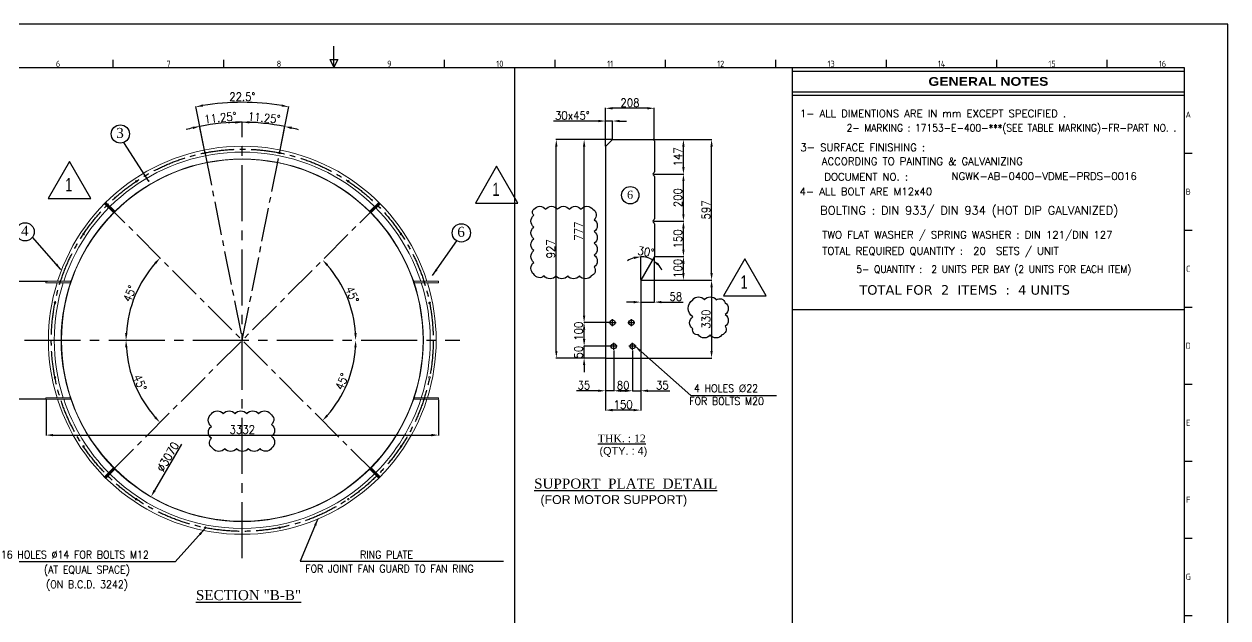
# Model space of a CAD drawing. Header units: millimetres. Extents: x 517777 to 536338, y -327622 to -292910.
# Drawn here: x 524682 to 534901, y -321682 to -316646 of the extents above; entities that cross this region are included whole.
import ezdxf
from ezdxf.enums import TextEntityAlignment as Align

# ---------------------------------------------------------------- set-up
doc = ezdxf.new("R2010")
doc.units = ezdxf.units.MM
doc.linetypes.add('CENTER2', pattern=[28.575, 19.05, -3.175, 3.175, -3.175])
for name, color, linetype in [('3', 3, 'Continuous'), ('CADRE', 5, 'Continuous'), ('CLOWD', 3, 'Continuous'), ('line', 7, 'Continuous'), ('TITLE', 4, 'Continuous')]:
    doc.layers.add(name, color=color, linetype=linetype)
doc.styles.add('ARIAL', font='arial.ttf')
doc.styles.add('ARIAL BLACK', font='')
doc.styles.add('ARIAL_NARROW', font='ARIALN.TTF')
doc.styles.add('ISO Proportional', font='isocp.shx')
doc.styles.add('ROMANS', font='ROMANS.shx', dxfattribs={"width": 0.9})
doc.styles.add('STYLE1', font='times.ttf')
doc.styles.add('style3', font='verdana.ttf', dxfattribs={"height": 7})
doc.styles.add('style7', font='times.ttf', dxfattribs={"height": 24})
doc.styles.get('ARIAL BLACK').set_extended_font_data('Arial Black')
doc.dimstyles.new('4', dxfattribs={"dimtxt": 70, "dimasz": 60, "dimexe": 3, "dimexo": 5, "dimgap": 12, "dimtad": 1, "dimdec": 0, "dimdsep": 46, "dimtxsty": 'ROMANS', "dimcen": 2.5, "dimclrd": 6, "dimclre": 6, "dimclrt": 2, "dimadec": 0, "dimazin": 0, "dimtfac": 1, "dimtdec": 0, "dimtmove": 0, "dimatfit": 3, "dimfxl": 1, "dimarcsym": 0})

# ---------------------------------------------------------------- blocks, each defined once
blk = doc.blocks.new('*D61')
at = {"color": 6, "lineweight": -2, "transparency": 16777216}
blk.add_arc((526534, -319328), 963, 3.5687, 41.4313, dxfattribs=at)
at = {"color": 6, "transparency": 16777216}
for points in [[(527249, -318697), (527263, -318683), (527215, -318646)], [(527505, -319267), (527485, -319268), (527497, -319328)]]:
    blk.add_solid(points, dxfattribs=at)
at = {"layer": 'Defpoints', "color": 0, "transparency": 16777216}
for p in [(527658, -318203), (527464, -319078), (524685, -319328), (528382, -319328), (525410, -320452)]:
    blk.add_point(p, dxfattribs=at)
at = {"color": 2, "lineweight": 0, "transparency": 16777216, "insert": (527467, -318941), "char_height": 70, "attachment_point": 5, "rotation": 292.5, "style": 'ROMANS'}
blk.add_mtext('45°', dxfattribs=at)
blk = doc.blocks.new('*D62')
at = {"color": 6, "lineweight": -2, "transparency": 16777216}
blk.add_arc((526534, -319328), 986, 138.4856, 176.5144, dxfattribs=at)
at = {"color": 6, "transparency": 16777216}
for points in [[(525788, -318667), (525802, -318681), (525836, -318630)], [(525559, -319268), (525539, -319267), (525547, -319328)]]:
    blk.add_solid(points, dxfattribs=at)
at = {"layer": 'Defpoints', "color": 0, "transparency": 16777216}
for p in [(525410, -318203), (525680, -318834), (524685, -319328), (528382, -319328), (527658, -320452)]:
    blk.add_point(p, dxfattribs=at)
at = {"color": 2, "lineweight": 0, "transparency": 16777216, "insert": (525579, -318932), "char_height": 70, "attachment_point": 5, "rotation": 67.5, "style": 'ROMANS'}
blk.add_mtext('45°', dxfattribs=at)
blk = doc.blocks.new('*D64')
at = {"color": 6, "lineweight": -2, "transparency": 16777216}
blk.add_arc((526534, -319328), 963, 318.5687, 356.4313, dxfattribs=at)
at = {"color": 6, "transparency": 16777216}
for points in [[(527485, -319387), (527505, -319388), (527497, -319328)], [(527263, -319972), (527249, -319958), (527215, -320009)]]:
    blk.add_solid(points, dxfattribs=at)
at = {"layer": 'Defpoints', "color": 0, "transparency": 16777216}
for p in [(525410, -318203), (524685, -319328), (528382, -319328), (527368, -319809), (527658, -320452)]:
    blk.add_point(p, dxfattribs=at)
at = {"color": 2, "lineweight": 0, "transparency": 16777216, "insert": (527381, -319678), "char_height": 70, "attachment_point": 5, "rotation": 67.5, "style": 'ROMANS'}
blk.add_mtext('45°', dxfattribs=at)
blk = doc.blocks.new('*D65')
at = {"color": 6, "lineweight": -2, "transparency": 16777216}
blk.add_arc((526534, -319328), 986, 183.4856, 221.5144, dxfattribs=at)
at = {"color": 6, "transparency": 16777216}
for points in [[(525539, -319388), (525559, -319387), (525547, -319328)], [(525802, -319975), (525788, -319988), (525836, -320025)]]:
    blk.add_solid(points, dxfattribs=at)
at = {"layer": 'Defpoints', "color": 0, "transparency": 16777216}
for p in [(527658, -318203), (524685, -319328), (528382, -319328), (525581, -319583), (525410, -320452)]:
    blk.add_point(p, dxfattribs=at)
at = {"color": 2, "lineweight": 0, "transparency": 16777216, "insert": (525666, -319687), "char_height": 70, "attachment_point": 5, "rotation": 292.5, "style": 'ROMANS'}
blk.add_mtext('45°', dxfattribs=at)
blk = doc.blocks.new('*D68')
at = {"color": 6, "lineweight": -2, "transparency": 16777216}
for p, q in [((526216, -317728), (526172, -317510)), ((526534, -317474), (526534, -317475))]:
    blk.add_line(p, q, dxfattribs=at)
for start, end in [(103.1086, 104.9672), (90, 101.25), (86.2828, 88.1414)]:
    blk.add_arc((526534, -319328), 1850, start, end, dxfattribs=at)
at = {"color": 6, "transparency": 16777216}
for points in [[(526112, -317516), (526116, -317536), (526173, -317513)], [(526594, -317489), (526594, -317469), (526534, -317478)]]:
    blk.add_solid(points, dxfattribs=at)
at = {"layer": 'Defpoints', "color": 0, "transparency": 16777216}
for p in [(526413, -317482), (526534, -317479), (526217, -317733), (526534, -319328), (526534, -321176)]:
    blk.add_point(p, dxfattribs=at)
at = {"color": 2, "lineweight": 0, "transparency": 16777216, "insert": (526348, -317440), "char_height": 70, "attachment_point": 5, "rotation": 5.625, "style": 'ROMANS'}
blk.add_mtext('11.25°', dxfattribs=at)
blk = doc.blocks.new('*D69')
at = {"color": 6, "lineweight": -2, "transparency": 16777216}
for p, q in [((526534, -317474), (526534, -317476)), ((526852, -317728), (526895, -317512))]:
    blk.add_line(p, q, dxfattribs=at)
for start, end in [(91.8597, 93.7193), (78.75, 90), (75.0307, 76.8903)]:
    blk.add_arc((526534, -319328), 1849, start, end, dxfattribs=at)
at = {"color": 6, "transparency": 16777216}
for points in [[(526474, -317470), (526474, -317490), (526534, -317479)], [(526951, -317537), (526955, -317517), (526894, -317514)]]:
    blk.add_solid(points, dxfattribs=at)
at = {"layer": 'Defpoints', "color": 0, "transparency": 16777216}
for p in [(526534, -317479), (526775, -317495), (526851, -317733), (526534, -319328), (526534, -321176)]:
    blk.add_point(p, dxfattribs=at)
at = {"color": 2, "lineweight": 0, "transparency": 16777216, "insert": (526720, -317441), "char_height": 70, "attachment_point": 5, "rotation": 354.375, "style": 'ROMANS'}
blk.add_mtext('11.25°', dxfattribs=at)
blk = doc.blocks.new('*D70')
at = {"color": 6, "lineweight": -2, "transparency": 16777216}
for p, q in [((526216, -317728), (526139, -317345)), ((526852, -317728), (526928, -317345))]:
    blk.add_line(p, q, dxfattribs=at)
blk.add_arc((526534, -319328), 2019, 80.4531, 99.5469, dxfattribs=at)
at = {"color": 6, "transparency": 16777216}
for points in [[(526201, -317347), (526197, -317327), (526140, -317348)], [(526870, -317327), (526867, -317347), (526928, -317348)]]:
    blk.add_solid(points, dxfattribs=at)
at = {"layer": 'Defpoints', "color": 0, "transparency": 16777216}
for p in [(526666, -317313), (526217, -317733), (526851, -317733), (526534, -319328), (526534, -319328)]:
    blk.add_point(p, dxfattribs=at)
at = {"color": 2, "lineweight": 0, "transparency": 16777216, "insert": (526534, -317262), "char_height": 70, "attachment_point": 5, "style": 'ROMANS'}
blk.add_mtext('22.5°', dxfattribs=at)
blk = doc.blocks.new('*D71')
at = {"color": 6, "lineweight": -2, "transparency": 16777216}
for p, q in [((529687, -319413), (529687, -319759)), ((529847, -319413), (529847, -319759)), ((529787, -319756), (529747, -319756))]:
    blk.add_line(p, q, dxfattribs=at)
at = {"color": 6, "transparency": 16777216}
for points in [[(529747, -319746), (529747, -319766), (529687, -319756)], [(529787, -319746), (529787, -319766), (529847, -319756)]]:
    blk.add_solid(points, dxfattribs=at)
at = {"layer": 'Defpoints', "color": 0, "transparency": 16777216}
for p in [(529687, -319408), (529847, -319408), (529687, -319756)]:
    blk.add_point(p, dxfattribs=at)
at = {"color": 2, "lineweight": 0, "transparency": 16777216, "insert": (529767, -319709), "char_height": 70, "attachment_point": 5, "style": 'ROMANS'}
blk.add_mtext('80', dxfattribs=at)
blk = doc.blocks.new('*D72')
at = {"color": 6, "lineweight": -2, "transparency": 16777216}
for p, q in [((529687, -319413), (529687, -319759)), ((529617, -319483), (529617, -319759)), ((529557, -319756), (529371, -319756)), ((529687, -319756), (529617, -319756)), ((529747, -319756), (529807, -319756))]:
    blk.add_line(p, q, dxfattribs=at)
at = {"color": 6, "transparency": 16777216}
for points in [[(529557, -319746), (529557, -319766), (529617, -319756)], [(529747, -319746), (529747, -319766), (529687, -319756)]]:
    blk.add_solid(points, dxfattribs=at)
at = {"layer": 'Defpoints', "color": 0, "transparency": 16777216}
for p in [(529687, -319408), (529617, -319478), (529617, -319756)]:
    blk.add_point(p, dxfattribs=at)
at = {"color": 2, "lineweight": 0, "transparency": 16777216, "insert": (529434, -319709), "char_height": 70, "attachment_point": 5, "style": 'ROMANS'}
blk.add_mtext('35', dxfattribs=at)
blk = doc.blocks.new('*D73')
at = {"color": 6, "lineweight": -2, "transparency": 16777216}
for p, q in [((529847, -319535), (529847, -319759)), ((529917, -319483), (529917, -319759)), ((529787, -319756), (529727, -319756)), ((529847, -319756), (529917, -319756)), ((529977, -319756), (530163, -319756))]:
    blk.add_line(p, q, dxfattribs=at)
at = {"color": 6, "transparency": 16777216}
for points in [[(529787, -319746), (529787, -319766), (529847, -319756)], [(529977, -319746), (529977, -319766), (529917, -319756)]]:
    blk.add_solid(points, dxfattribs=at)
at = {"layer": 'Defpoints', "color": 0, "transparency": 16777216}
for p in [(529847, -319530), (529917, -319478), (529917, -319756)]:
    blk.add_point(p, dxfattribs=at)
at = {"color": 2, "lineweight": 0, "transparency": 16777216, "insert": (530100, -319709), "char_height": 70, "attachment_point": 5, "style": 'ROMANS'}
blk.add_mtext('35', dxfattribs=at)
blk = doc.blocks.new('*D74')
at = {"color": 6, "lineweight": -2, "transparency": 16777216}
for p, q in [((529436, -319318), (529436, -319258)), ((529668, -319378), (529433, -319378)), ((529436, -319478), (529436, -319378)), ((529618, -319478), (529433, -319478)), ((529436, -319538), (529436, -319598))]:
    blk.add_line(p, q, dxfattribs=at)
at = {"color": 6, "transparency": 16777216}
for points in [[(529426, -319318), (529446, -319318), (529436, -319378)], [(529426, -319538), (529446, -319538), (529436, -319478)]]:
    blk.add_solid(points, dxfattribs=at)
at = {"layer": 'Defpoints', "color": 0, "transparency": 16777216}
for p in [(529436, -319378), (529673, -319378), (529623, -319478)]:
    blk.add_point(p, dxfattribs=at)
at = {"color": 2, "lineweight": 0, "transparency": 16777216, "insert": (529389, -319428), "char_height": 70, "attachment_point": 5, "rotation": 90, "style": 'ROMANS'}
blk.add_mtext('50', dxfattribs=at)
blk = doc.blocks.new('*D75')
at = {"color": 6, "lineweight": -2, "transparency": 16777216}
for p, q in [((529658, -319178), (529433, -319178)), ((529436, -319318), (529436, -319238)), ((529469, -319378), (529433, -319378))]:
    blk.add_line(p, q, dxfattribs=at)
at = {"color": 6, "transparency": 16777216}
for points in [[(529426, -319238), (529446, -319238), (529436, -319178)], [(529426, -319318), (529446, -319318), (529436, -319378)]]:
    blk.add_solid(points, dxfattribs=at)
at = {"layer": 'Defpoints', "color": 0, "transparency": 16777216}
for p in [(529436, -319178), (529663, -319178), (529474, -319378)]:
    blk.add_point(p, dxfattribs=at)
at = {"color": 2, "lineweight": 0, "transparency": 16777216, "insert": (529389, -319251), "char_height": 70, "attachment_point": 5, "rotation": 90, "style": 'ROMANS'}
blk.add_mtext('100', dxfattribs=at)
blk = doc.blocks.new('*D76')
at = {"color": 6, "lineweight": -2, "transparency": 16777216}
for p, q in [((529678, -317625), (529433, -317625)), ((529436, -319118), (529436, -317685)), ((529437, -319178), (529433, -319178))]:
    blk.add_line(p, q, dxfattribs=at)
at = {"color": 6, "transparency": 16777216}
for points in [[(529426, -317685), (529446, -317685), (529436, -317625)], [(529426, -319118), (529446, -319118), (529436, -319178)]]:
    blk.add_solid(points, dxfattribs=at)
at = {"layer": 'Defpoints', "color": 0, "transparency": 16777216}
for p in [(529436, -317625), (529683, -317625), (529442, -319178)]:
    blk.add_point(p, dxfattribs=at)
at = {"color": 2, "lineweight": 0, "transparency": 16777216, "insert": (529389, -318402), "char_height": 70, "attachment_point": 5, "rotation": 90, "style": 'ROMANS'}
blk.add_mtext('777', dxfattribs=at)
blk = doc.blocks.new('*D77')
at = {"color": 6, "lineweight": -2, "transparency": 16777216}
for p, q in [((529557, -317468), (529176, -317468)), ((529617, -317680), (529617, -317465)), ((529677, -317468), (529617, -317468)), ((529677, -317620), (529677, -317465)), ((529737, -317468), (529797, -317468))]:
    blk.add_line(p, q, dxfattribs=at)
at = {"color": 6, "transparency": 16777216}
for points in [[(529557, -317458), (529557, -317478), (529617, -317468)], [(529737, -317458), (529737, -317478), (529677, -317468)]]:
    blk.add_solid(points, dxfattribs=at)
at = {"layer": 'Defpoints', "color": 0, "transparency": 16777216}
for p in [(529677, -317468), (529677, -317625), (529617, -317685)]:
    blk.add_point(p, dxfattribs=at)
at = {"color": 2, "lineweight": 0, "transparency": 16777216, "insert": (529336, -317421), "char_height": 70, "attachment_point": 5, "style": 'ROMANS'}
blk.add_mtext('30x45°', dxfattribs=at)
blk = doc.blocks.new('*D78')
at = {"color": 6, "lineweight": -2, "transparency": 16777216}
for p, q in [((529617, -317680), (529617, -317357)), ((529972, -317360), (529677, -317360)), ((530032, -317632), (530032, -317357))]:
    blk.add_line(p, q, dxfattribs=at)
at = {"color": 6, "transparency": 16777216}
for points in [[(529677, -317350), (529677, -317370), (529617, -317360)], [(529972, -317350), (529972, -317370), (530032, -317360)]]:
    blk.add_solid(points, dxfattribs=at)
at = {"layer": 'Defpoints', "color": 0, "transparency": 16777216}
for p in [(529617, -317360), (529617, -317685), (530032, -317637)]:
    blk.add_point(p, dxfattribs=at)
at = {"color": 2, "lineweight": 0, "transparency": 16777216, "insert": (529825, -317313), "char_height": 70, "attachment_point": 5, "style": 'ROMANS'}
blk.add_mtext('208', dxfattribs=at)
blk = doc.blocks.new('*D79')
at = {"color": 6, "lineweight": -2, "transparency": 16777216}
for p, q in [((529517, -317625), (529197, -317625)), ((529200, -319418), (529200, -317685)), ((529517, -319478), (529197, -319478))]:
    blk.add_line(p, q, dxfattribs=at)
at = {"color": 6, "transparency": 16777216}
for points in [[(529190, -317685), (529210, -317685), (529200, -317625)], [(529190, -319418), (529210, -319418), (529200, -319478)]]:
    blk.add_solid(points, dxfattribs=at)
at = {"layer": 'Defpoints', "color": 0, "transparency": 16777216}
for p in [(529200, -317625), (529522, -317625), (529522, -319478)]:
    blk.add_point(p, dxfattribs=at)
at = {"color": 2, "lineweight": 0, "transparency": 16777216, "insert": (529153, -318552), "char_height": 70, "attachment_point": 5, "rotation": 90, "style": 'ROMANS'}
blk.add_mtext('927', dxfattribs=at)
blk = doc.blocks.new('*D101')
at = {"color": 6, "lineweight": -2, "transparency": 16777216}
blk.add_line((529917, -318813), (529917, -318617), dxfattribs=at)
for start, end in [(107.375, 124.75), (60, 90), (25.25, 42.625)]:
    blk.add_arc((529917, -318818), 199, start, end, dxfattribs=at)
at = {"color": 6, "transparency": 16777216}
for points in [[(529856, -318619), (529859, -318639), (529917, -318620)], [(530057, -318692), (530069, -318676), (530016, -318646)]]:
    blk.add_solid(points, dxfattribs=at)
at = {"layer": 'Defpoints', "color": 0, "transparency": 16777216}
for p in [(529985, -318632), (530032, -318618), (529917, -318818), (529917, -318818), (529917, -319478)]:
    blk.add_point(p, dxfattribs=at)
at = {"color": 2, "lineweight": 0, "transparency": 16777216, "insert": (529960, -318577), "char_height": 70, "attachment_point": 5, "rotation": 350, "style": 'ROMANS'}
blk.add_mtext('30°', dxfattribs=at)
blk = doc.blocks.new('*D102')
at = {"color": 6, "lineweight": -2, "transparency": 16777216}
for p, q in [((529922, -318818), (530521, -318818)), ((530518, -318878), (530518, -319418)), ((529922, -319478), (530521, -319478))]:
    blk.add_line(p, q, dxfattribs=at)
at = {"color": 6, "transparency": 16777216}
for points in [[(530508, -318878), (530528, -318878), (530518, -318818)], [(530508, -319418), (530528, -319418), (530518, -319478)]]:
    blk.add_solid(points, dxfattribs=at)
at = {"layer": 'Defpoints', "color": 0, "transparency": 16777216}
for p in [(529917, -318818), (529917, -319478), (530518, -319478)]:
    blk.add_point(p, dxfattribs=at)
at = {"color": 2, "lineweight": 0, "transparency": 16777216, "insert": (530471, -319148), "char_height": 70, "attachment_point": 5, "rotation": 90, "style": 'ROMANS'}
blk.add_mtext('330', dxfattribs=at)
blk = doc.blocks.new('*D80')
at = {"color": 6, "lineweight": -2, "transparency": 16777216}
for p, q in [((530037, -318618), (530282, -318618)), ((530279, -318758), (530279, -318678)), ((530033, -318818), (530282, -318818))]:
    blk.add_line(p, q, dxfattribs=at)
at = {"color": 6, "transparency": 16777216}
for points in [[(530269, -318678), (530289, -318678), (530279, -318618)], [(530269, -318758), (530289, -318758), (530279, -318818)]]:
    blk.add_solid(points, dxfattribs=at)
at = {"layer": 'Defpoints', "color": 0, "transparency": 16777216}
for p in [(530032, -318618), (530279, -318618), (530028, -318818)]:
    blk.add_point(p, dxfattribs=at)
at = {"color": 2, "lineweight": 0, "transparency": 16777216, "insert": (530232, -318718), "char_height": 70, "attachment_point": 5, "rotation": 90, "style": 'ROMANS'}
blk.add_mtext('100', dxfattribs=at)
blk = doc.blocks.new('*D81')
at = {"color": 6, "lineweight": -2, "transparency": 16777216}
for p, q in [((529971, -317625), (530521, -317625)), ((530518, -318758), (530518, -317685)), ((530038, -318818), (530521, -318818))]:
    blk.add_line(p, q, dxfattribs=at)
at = {"color": 6, "transparency": 16777216}
for points in [[(530508, -317685), (530528, -317685), (530518, -317625)], [(530508, -318758), (530528, -318758), (530518, -318818)]]:
    blk.add_solid(points, dxfattribs=at)
at = {"layer": 'Defpoints', "color": 0, "transparency": 16777216}
for p in [(529966, -317625, 0), (530518, -317625), (530033, -318818, 0)]:
    blk.add_point(p, dxfattribs=at)
at = {"color": 2, "lineweight": 0, "transparency": 16777216, "insert": (530471, -318222), "char_height": 70, "attachment_point": 5, "rotation": 90, "style": 'ROMANS'}
blk.add_mtext('597', dxfattribs=at)
blk = doc.blocks.new('*D82')
at = {"color": 6, "lineweight": -2, "transparency": 16777216}
for p, q in [((529617, -319543), (529617, -319923)), ((529917, -319543), (529917, -319923)), ((529857, -319920), (529677, -319920))]:
    blk.add_line(p, q, dxfattribs=at)
at = {"color": 6, "transparency": 16777216}
for points in [[(529677, -319910), (529677, -319930), (529617, -319920)], [(529857, -319910), (529857, -319930), (529917, -319920)]]:
    blk.add_solid(points, dxfattribs=at)
at = {"layer": 'Defpoints', "color": 0, "transparency": 16777216}
for p in [(529617, -319538), (529917, -319538), (529617, -319920)]:
    blk.add_point(p, dxfattribs=at)
at = {"color": 2, "lineweight": 0, "transparency": 16777216, "insert": (529767, -319873), "char_height": 70, "attachment_point": 5, "style": 'ROMANS'}
blk.add_mtext('150', dxfattribs=at)
blk = doc.blocks.new('*D90')
at = {"color": 6, "lineweight": -2, "transparency": 16777216}
for p, q in [((530025, -318318), (530282, -318318)), ((530279, -318558), (530279, -318378)), ((530204, -318618), (530282, -318618))]:
    blk.add_line(p, q, dxfattribs=at)
at = {"color": 6, "transparency": 16777216}
for points in [[(530269, -318378), (530289, -318378), (530279, -318318)], [(530269, -318558), (530289, -318558), (530279, -318618)]]:
    blk.add_solid(points, dxfattribs=at)
at = {"layer": 'Defpoints', "color": 0, "transparency": 16777216}
for p in [(530020, -318318), (530279, -318318), (530199, -318618)]:
    blk.add_point(p, dxfattribs=at)
at = {"color": 2, "lineweight": 0, "transparency": 16777216, "insert": (530232, -318468), "char_height": 70, "attachment_point": 5, "rotation": 90, "style": 'ROMANS'}
blk.add_mtext('150', dxfattribs=at)
blk = doc.blocks.new('*D91')
at = {"color": 6, "lineweight": -2, "transparency": 16777216}
for p, q in [((530025, -317918), (530282, -317918)), ((530279, -318258), (530279, -317978)), ((530025, -318318), (530282, -318318))]:
    blk.add_line(p, q, dxfattribs=at)
at = {"color": 6, "transparency": 16777216}
for points in [[(530269, -317978), (530289, -317978), (530279, -317918)], [(530269, -318258), (530289, -318258), (530279, -318318)]]:
    blk.add_solid(points, dxfattribs=at)
at = {"layer": 'Defpoints', "color": 0, "transparency": 16777216}
for p in [(530020, -317918), (530279, -317918), (530020, -318318)]:
    blk.add_point(p, dxfattribs=at)
at = {"color": 2, "lineweight": 0, "transparency": 16777216, "insert": (530232, -318118), "char_height": 70, "attachment_point": 5, "rotation": 90, "style": 'ROMANS'}
blk.add_mtext('200', dxfattribs=at)
blk = doc.blocks.new('*D92')
at = {"color": 6, "lineweight": -2, "transparency": 16777216}
for p, q in [((530182, -317625), (530282, -317625)), ((530279, -317858), (530279, -317685)), ((530025, -317918), (530282, -317918))]:
    blk.add_line(p, q, dxfattribs=at)
at = {"color": 6, "transparency": 16777216}
for points in [[(530269, -317685), (530289, -317685), (530279, -317625)], [(530269, -317858), (530289, -317858), (530279, -317918)]]:
    blk.add_solid(points, dxfattribs=at)
at = {"layer": 'Defpoints', "color": 0, "transparency": 16777216}
for p in [(530177, -317625, 0), (530279, -317625), (530020, -317918)]:
    blk.add_point(p, dxfattribs=at)
at = {"color": 2, "lineweight": 0, "transparency": 16777216, "insert": (530232, -317772), "char_height": 70, "attachment_point": 5, "rotation": 90, "style": 'ROMANS'}
blk.add_mtext('147', dxfattribs=at)
blk = doc.blocks.new('*D93')
at = {"color": 6, "lineweight": -2, "transparency": 16777216}
for p, q in [((530032, -318623), (530032, -319007)), ((529857, -319004), (529797, -319004)), ((529917, -318975), (529917, -319007)), ((529917, -319004), (530032, -319004)), ((530092, -319004), (530278, -319004))]:
    blk.add_line(p, q, dxfattribs=at)
at = {"color": 6, "transparency": 16777216}
for points in [[(529857, -318994), (529857, -319014), (529917, -319004)], [(530092, -318994), (530092, -319014), (530032, -319004)]]:
    blk.add_solid(points, dxfattribs=at)
at = {"layer": 'Defpoints', "color": 0, "transparency": 16777216}
for p in [(530032, -318618), (529917, -318970), (530032, -319004)]:
    blk.add_point(p, dxfattribs=at)
at = {"color": 2, "lineweight": 0, "transparency": 16777216, "insert": (530215, -318957), "char_height": 70, "attachment_point": 5, "style": 'ROMANS'}
blk.add_mtext('58', dxfattribs=at)
blk = doc.blocks.new('*D94')
at = {"color": 6, "lineweight": -2, "transparency": 16777216}
blk.add_line((526019, -320209), (525790, -320601), dxfattribs=at)
at = {"color": 6, "transparency": 16777216}
blk.add_solid([(525781, -320596), (525799, -320606), (525760, -320653)], dxfattribs=at)
at = {"layer": 'Defpoints', "color": 0, "transparency": 16777216}
for p in [(527308, -318002), (525760, -320653)]:
    blk.add_point(p, dxfattribs=at)
at = {"color": 2, "lineweight": 0, "transparency": 16777216, "insert": (525902, -320316), "char_height": 70, "attachment_point": 5, "rotation": 59.7138, "style": 'ROMANS'}
blk.add_mtext('∅3070', dxfattribs=at)
blk = doc.blocks.new('*D96')
at = {"color": 6, "lineweight": -2, "transparency": 16777216}
for p, q in [((524880, -318828), (524561, -318828)), ((524564, -318888), (524564, -319768)), ((524870, -319828), (524561, -319828))]:
    blk.add_line(p, q, dxfattribs=at)
at = {"color": 6, "transparency": 16777216}
for points in [[(524554, -318888), (524574, -318888), (524564, -318828)], [(524554, -319768), (524574, -319768), (524564, -319828)]]:
    blk.add_solid(points, dxfattribs=at)
at = {"layer": 'Defpoints', "color": 0, "transparency": 16777216}
for p in [(524885, -318828), (524564, -319828), (524875, -319828)]:
    blk.add_point(p, dxfattribs=at)
at = {"color": 2, "lineweight": 0, "transparency": 16777216, "insert": (524517, -319328), "char_height": 70, "attachment_point": 5, "rotation": 90, "style": 'ROMANS'}
blk.add_mtext('1000', dxfattribs=at)
blk = doc.blocks.new('*D97')
at = {"color": 6, "lineweight": -2, "transparency": 16777216}
for p, q in [((524868, -319833), (524868, -320135)), ((528200, -319833), (528200, -320135)), ((524928, -320132), (528140, -320132))]:
    blk.add_line(p, q, dxfattribs=at)
at = {"color": 6, "transparency": 16777216}
for points in [[(524928, -320122), (524928, -320142), (524868, -320132)], [(528140, -320122), (528140, -320142), (528200, -320132)]]:
    blk.add_solid(points, dxfattribs=at)
at = {"layer": 'Defpoints', "color": 0, "transparency": 16777216}
for p in [(524868, -319828), (528200, -319828), (528200, -320132)]:
    blk.add_point(p, dxfattribs=at)
at = {"color": 2, "lineweight": 0, "transparency": 16777216, "insert": (526534, -320085), "char_height": 70, "attachment_point": 5, "style": 'ROMANS'}
blk.add_mtext('3332', dxfattribs=at)
blk = doc.blocks.new('KADR')
at = {"layer": 'CADRE', "color": 2}
for p, q in [((231953, 8142), (231953, 8408)), ((229165, 8136), (229165, 8233)), ((230560, 8136), (230560, 8233)), ((231953, 8142), (231904, 8239)), ((231904, 8239), (232002, 8239)), ((232002, 8239), (231953, 8142)), ((233351, 8136), (233351, 8233)), ((234747, 8136), (234747, 8233)), ((236142, 8136), (236142, 8233)), ((237537, 8136), (237537, 8233)), ((238933, 8136), (238933, 8233)), ((240328, 8136), (240328, 8233)), ((241723, 8136), (241723, 8233)), ((242699, 7057), (242796, 7057)), ((242699, 6084), (242796, 6084)), ((242699, 5112), (242796, 5112)), ((242699, 4140), (242796, 4140)), ((242699, 3167), (242796, 3167)), ((242699, 2195), (242796, 2195)), ((242699, 1222), (242796, 1222))]:
    blk.add_line(p, q, dxfattribs=at)
at = {"layer": 'CADRE', "color": 1}
blk.add_lwpolyline([(220146, -7651), (243249, -7651), (243249, 8686), (220146, 8686)], close=True, dxfattribs=at)
at = {"layer": 'CADRE'}
blk.add_lwpolyline([(220696, -7101), (242699, -7101), (242699, 8136), (220696, 8136)], close=True, dxfattribs=at)
at = {"layer": 'CADRE', "color": 2, "style": 'ISO Proportional'}
for s, p in [('6', (228467, 8185)), ('7', (229863, 8185)), ('8', (231258, 8185)), ('9', (232653, 8185)), ('10', (234049, 8185)), ('11', (235444, 8185)), ('12', (236840, 8185)), ('13', (238235, 8185)), ('14', (239630, 8185)), ('15', (241026, 8185)), ('16', (242421, 8185)), ('A', (242747, 7543)), ('B', (242747, 6571)), ('C', (242747, 5598)), ('D', (242747, 4626)), ('E', (242747, 3653)), ('F', (242747, 2681)), ('G', (242747, 1709))]:
    blk.add_text(s, height=77.8, dxfattribs=at).set_placement(p, align=Align.MIDDLE)

msp = doc.modelspace()

# ---------------------------------------------------------------- linework, layer by layer
at = {"color": 2}
msp.add_line((528847.81, -324732.56), (528847.81, -317015.42), dxfattribs=at)
at = {"color": 5, "ltscale": 200}
for p, q in [((531205.72, -324316.56), (531205.72, -317015.42)), ((531205.72, -319066.95), (534531.91, -319066.95))]:
    msp.add_line(p, q, dxfattribs=at)
at = {"color": 3, "linetype": 'CENTER2', "ltscale": 25}
for p, q in [((526533.81, -321176.02), (526533.81, -317479.19)), ((524685.4, -319327.6), (528382.23, -319327.6))]:
    msp.add_line(p, q, dxfattribs=at)
for p, q in [((529676.94, -317624.85), (529616.94, -317684.85)), ((530032.41, -317636.85), (530020.41, -317624.85)), ((530032.41, -318618.45), (529916.94, -318818.45)), ((529916.94, -318818.45), (529916.94, -319478.45)), ((529616.94, -319478.45), (529916.94, -319478.45))]:
    msp.add_line(p, q)
at = {"color": 3, "linetype": 'CENTER2', "ltscale": 15}
for p, q in [((526216.61, -317732.91), (526533.81, -319327.6)), ((526533.81, -319327.6), (526851.02, -317732.91)), ((525409.51, -320451.9), (527658.11, -318203.3)), ((527658.11, -320451.9), (525409.51, -318203.3))]:
    msp.add_line(p, q, dxfattribs=at)
at = {"lineweight": 0}
for p, q in [((525375.38, -318157.86), (525364.07, -318169.17)), ((525442.75, -318247.85), (525364.07, -318169.17)), ((525448.4, -318242.19), (525369.96, -318163.75)), ((525454.06, -318236.54), (525375.38, -318157.86)), ((525454.06, -318236.54), (525442.75, -318247.85)), ((527613.56, -318236.54), (527692, -318158.11)), ((527613.56, -318236.54), (527624.88, -318247.85)), ((527619.22, -318242.19), (527697.67, -318163.75)), ((527624.88, -318247.85), (527703.31, -318169.42)), ((527692.01, -318158.09), (527703.32, -318169.41)), ((525029.74, -318827.6), (524867.65, -318827.6)), ((524867.65, -318839.6), (524867.65, -318827.6)), ((525025.82, -318839.6), (524867.65, -318839.6)), ((525075.29, -318839.6), (525025.82, -318839.6)), ((525075.29, -318827.6), (525029.74, -318827.6)), ((525075.29, -318839.6), (525075.29, -318827.6)), ((527992.34, -318827.6), (528037.88, -318827.6)), ((527992.34, -318839.6), (527992.34, -318827.6)), ((527992.34, -318839.6), (528041.81, -318839.6)), ((528037.88, -318827.6), (528199.97, -318827.6)), ((528041.81, -318839.6), (528199.97, -318839.6)), ((528199.97, -318839.6), (528199.97, -318827.6)), ((525025.82, -319815.6), (524867.65, -319815.6)), ((524867.65, -319815.6), (524867.65, -319827.6)), ((525029.74, -319827.6), (524867.65, -319827.6)), ((525075.29, -319815.6), (525025.82, -319815.6)), ((525075.29, -319827.6), (525029.74, -319827.6)), ((525075.29, -319815.6), (525075.29, -319827.6)), ((527992.34, -319815.6), (528041.81, -319815.6)), ((527992.34, -319815.6), (527992.34, -319827.6)), ((527992.34, -319827.6), (528037.88, -319827.6)), ((528037.88, -319827.6), (528199.97, -319827.6)), ((528041.81, -319815.6), (528199.97, -319815.6)), ((528199.97, -319815.6), (528199.97, -319827.6)), ((525442.75, -320407.35), (525364.07, -320486.03)), ((525375.38, -320497.35), (525364.07, -320486.03)), ((525448.4, -320413.01), (525369.96, -320491.46)), ((525454.06, -320418.67), (525375.38, -320497.35)), ((525454.06, -320418.67), (525442.75, -320407.35)), ((527613.56, -320418.67), (527624.88, -320407.35)), ((527613.56, -320418.67), (527692, -320497.1)), ((527619.22, -320413.01), (527697.67, -320491.46)), ((527624.88, -320407.35), (527703.31, -320485.79)), ((527692.01, -320497.11), (527703.32, -320485.8))]:
    msp.add_line(p, q, dxfattribs=at)
at = {"color": 3, "linetype": 'CENTER2', "ltscale": 8}
for p, q in [((529676.94, -319208.45), (529676.94, -319148.45)), ((529836.94, -319208.45), (529836.94, -319148.45)), ((529706.94, -319178.45), (529646.94, -319178.45)), ((529866.94, -319178.45), (529806.94, -319178.45)), ((529686.94, -319408.45), (529686.94, -319348.45)), ((529846.94, -319408.45), (529846.94, -319348.45)), ((529716.94, -319378.45), (529656.94, -319378.45)), ((529876.94, -319378.45), (529816.94, -319378.45))]:
    msp.add_line(p, q, dxfattribs=at)
at = {"color": 2, "ltscale": 200}
for points in [[(525067, -317812.24), (524886.56, -318124.77), (525247.43, -318124.77)], [(528693.5, -317850.97), (528513.06, -318163.5), (528873.94, -318163.5)], [(530800.2, -318637.47), (530619.76, -318949.99), (530980.64, -318949.99)]]:
    msp.add_lwpolyline(points, close=True, dxfattribs=at)
at = {"color": 2}
for points in [[(529009.99, -318216.81, -0.52056705), (529109.99, -318216.81, -0.52056705), (529209.99, -318216.81, -0.52056705), (529309.99, -318216.81, -0.52056705), (529409.99, -318216.81, -0.52056705), (529509.99, -318216.81, -0.52056705), (529521.46, -318305.34, -0.52056705), (529521.46, -318405.34, -0.52056705), (529521.46, -318505.34, -0.52056705), (529521.46, -318605.34, -0.52056705), (529521.46, -318705.34, -0.52056705), (529496.58, -318780.46, -0.52056705), (529396.58, -318780.46, -0.52056705), (529296.58, -318780.46, -0.52056705), (529196.58, -318780.46, -0.52056705), (529096.58, -318780.46, -0.52056705), (529009.99, -318767.05, -0.52056705), (529009.99, -318667.05, -0.52056705), (529009.99, -318567.05, -0.52056705), (529009.99, -318467.05, -0.52056705), (529009.99, -318367.05, -0.52056705), (529009.99, -318267.05, -0.52056705)], [(530357.64, -318984.89, -0.52056705), (530457.64, -318984.89, -0.52056705), (530557.64, -318984.89, -0.52056705), (530633.48, -319009.04, -0.52056705), (530633.48, -319109.04, -0.52056705), (530633.48, -319209.04, -0.52056705), (530606.09, -319281.65, -0.52056705), (530506.09, -319281.65, -0.52056705), (530406.09, -319281.65, -0.52056705), (530357.64, -319230.11, -0.52056705), (530357.64, -319130.11, -0.52056705)], [(526272.3, -319952.23, -0.52056705), (526372.3, -319952.23, -0.52056705), (526472.3, -319952.23, -0.52056705), (526572.3, -319952.23, -0.52056705), (526672.3, -319952.23, -0.52056705), (526772.3, -319952.23, -0.52056705), (526782.32, -320042.21, -0.52056705), (526782.32, -320142.21, -0.52056705), (526782.32, -320242.21, -0.52056705), (526685.31, -320245.2, -0.52056705), (526585.31, -320245.2, -0.52056705), (526485.31, -320245.2, -0.52056705), (526385.31, -320245.2, -0.52056705), (526285.31, -320245.2, -0.52056705), (526272.3, -320158.21, -0.52056705), (526272.3, -320058.21, -0.52056705)]]:
    msp.add_lwpolyline(points, format="xyb", close=True, dxfattribs=at)
at = {"color": 6, "linetype": 'Continuous'}
for centre, radius in [((525498.51, -317577.82), 77.59), ((529827.72, -318097.19), 73.89), ((524690.73, -318407.7), 77.59), ((528393.58, -318416.8), 77.59)]:
    msp.add_circle(centre, radius, dxfattribs=at)
at = {"color": 3, "linetype": 'CENTER2', "ltscale": 15}
msp.add_circle((526533.81, -319327.6), 1621, dxfattribs=at)
at = {"lineweight": 0}
for centre, radius in [((526217.57, -317737.75), 7), ((526850.05, -317737.75), 7), ((526533.81, -319327.6), 1535), ((525633.23, -317979.79), 7), ((527434.39, -317979.79), 7), ((525186, -318427.02), 7), ((527881.62, -318427.02), 7), ((524943.96, -319011.36), 7), ((528123.67, -319011.36), 7), ((524943.96, -319643.84), 7), ((528123.67, -319643.84), 7), ((525186, -320228.18), 7), ((527881.62, -320228.18), 7), ((525633.23, -320675.41), 7), ((527434.39, -320675.41), 7), ((526217.57, -320917.45), 7), ((526850.05, -320917.45), 7)]:
    msp.add_circle(centre, radius, dxfattribs=at)
for centre in [(529676.94, -319178.45), (529836.94, -319178.45), (529686.94, -319378.45), (529846.94, -319378.45)]:
    msp.add_circle(centre, 22)
for radius, start, end in [(1646, 17.683981, 162.316019), (1596, 18.257204, 161.742796), (1538, 45.298029, 134.701971), (1538, 135.298029, 224.701971), (1538, 315.298029, 44.701971), (1646, 162.753916, 197.246084), (1596, 162.195841, 197.804159), (1596, 342.195841, 17.804159), (1646, 342.753916, 17.246084), (1646, 197.683981, 342.316019), (1596, 198.257204, 224.712802), (1596, 315.287198, 341.742796), (1596, 225.287198, 314.712802), (1538, 225.298029, 314.701971)]:
    msp.add_arc((526533.81, -319327.6), radius, start, end, dxfattribs=at)
at = {"layer": 'CADRE', "color": 2}
for p, q in [((531204.38, -317044.52), (534531.91, -317044.52)), ((531204.38, -317220.14), (534531.91, -317220.14))]:
    msp.add_line(p, q, dxfattribs=at)
at = {"layer": 'CADRE'}
msp.add_line((531204.38, -317247.87), (534531.91, -317247.87), dxfattribs=at)
at = {"layer": 'line'}
for p, q in [((529676.94, -317624.85), (530020.41, -317624.85)), ((529616.94, -317684.85), (529616.94, -319478.45)), ((530032.41, -317636.85), (530032.41, -317897.67)), ((530032.41, -317939.24), (530032.41, -318297.67)), ((530032.41, -318339.24), (530032.41, -318618.45))]:
    msp.add_line(p, q, dxfattribs=at)
for centre, start, end in [((530032.41, -317918.45), 120, 240), ((530020.41, -317897.67), 300, 0), ((530020.41, -317939.24), 0, 60), ((530032.41, -318318.45), 120, 240), ((530020.41, -318297.67), 300, 0), ((530020.41, -318339.24), 0, 60)]:
    msp.add_arc(centre, 12, start, end, dxfattribs=at)

# ---------------------------------------------------------------- block references
at = {"color": 11, "xscale": 0.6718692869960832, "yscale": 0.6718692869960832, "zscale": 0.6718692869960832}
msp.add_blockref('KADR', (371470.24, -322481.82), dxfattribs=at)

# ---------------------------------------------------------------- texts
at = {"color": 2}
for s, height, style, p in [('3', 85.05, 'style7', (525464.16, -317611.45)), (' 6', 67.5, 'style7', (529775.45, -318126.36)), ('4', 85.05, 'style7', (524656.38, -318441.34)), ('6', 85.05, 'style7', (528359.24, -318450.43)), ('%%USUPPORT  PLATE  DETAIL', 85, 'STYLE1', (529011.59, -320585.56)), ('%%USECTION "B-B"', 85, 'STYLE1', (526140.45, -321531.6))]:
    msp.add_text(s, height=height, dxfattribs=dict(at, style=style)).set_placement(p)
at = {"color": 2, "lineweight": 0, "style": 'ROMANS', "width": 0.9}
for s, p in [('16 HOLES %%C14 FOR BOLTS M12', (524484.07, -321178.77)), ('RING PLATE', (527534.19, -321178.01)), ('(AT EQUAL SPACE)', (524850.03, -321305.48)), ('FOR JOINT FAN GUARD TO FAN RING', (527068.32, -321296.76)), ('(ON B.C.D. 3242) ', (524868.56, -321430.83))]:
    msp.add_text(s, height=65, dxfattribs=at).set_placement(p)
at = {"color": 2, "lineweight": 0, "insert": (530248.07, -319702.72), "char_height": 65, "width": 5391.0194, "attachment_point": 1, "style": 'ROMANS'}
msp.add_mtext('   4 HOLES {\\fVerdana|b0|i0|c0|p34;%%C}22\\P  FOR BOLTS M20  ', dxfattribs=at)
at = {"color": 2, "width": 1263.0035, "attachment_point": 1, "style": 'ARIAL'}
for s, insert, char_height in [('{\\fTimes New Roman|b0|i0|c0|p26;\\L\\C6;THK. : 12\\fSwis721 Lt BT|b0|i0|c0|p42;\\H0.7125x;\\l                \\P\\H1.333x;           }', (529551.43, -320127.22), 66.18931), ('{\\fSwis721 Lt BT|b0|i0|c0|p42;\\C6;(QTY. : 4)\\P\\H0.8143x;                  \\P\\H1.333x;               }', (529566.31, -320232.5), 66.1893)]:
    msp.add_mtext(s, dxfattribs=dict(at, insert=insert, char_height=char_height))
at = {"layer": '3', "color": 2, "insert": (530310.67, -320641.64), "char_height": 75, "width": 1798.4369, "attachment_point": 3, "style": 'ARIAL'}
msp.add_mtext('{\\fSwis721 Lt BT|b0|i0|c0|p42;\\C6;(FOR MOTOR SUPPORT)\\P\\H0.8143x;                  \\P\\H1.333x;               }', dxfattribs=at)
at = {"layer": 'CADRE', "color": 1, "style": 'ARIAL BLACK'}
msp.add_text('GENERAL NOTES', height=73.9453, dxfattribs=at).set_placement((532868.15, -317132.33), align=Align.MIDDLE_CENTER)
at = {"layer": 'CADRE', "color": 2, "style": 'ROMANS'}
for s, height, p in [('1- ALL DIMENTIONS ARE IN mm EXCEPT SPECIFIED .', 63.0254, (531267.3, -317435.82)), ('3- SURFACE FINISHING :  ', 63.0254, (531271.71, -317722.94)), ('  ACCORDING TO PAINTING & GALVANIZING', 63.0254, (531367.01, -317841.41)), (' DOCUMENT NO. :', 63.0254, (531431.88, -317972.96)), ('4- ALL BOLT ARE M12x40', 63.0254, (531264.73, -318097.43)), (' BOLTING : DIN 933/ DIN 934 (HOT DIP GALVANIZED) ', 71.2252, (531391.21, -318262.12)), ('TWO FLAT WASHER / SPRING WASHER : DIN 121/DIN 127', 63.0254, (531458.01, -318464.05)), ('TOTAL REQUIRED QUANTITY :  20  SETS / UNIT', 63.0254, (531457.95, -318601.58))]:
    msp.add_text(s, height=height, dxfattribs=at).set_placement(p)
msp.add_text('NGWK-AB-0400-VDME-PRDS-0016', height=63.0254, dxfattribs=at).set_placement((533341.73, -317936.42), align=Align.MIDDLE)
at = {"layer": 'CADRE', "color": 2, "char_height": 63.0254, "attachment_point": 3, "style": 'ROMANS'}
for s, insert, width in [('2- MARKING : 17153-E-400-***(SEE TABLE MARKING)-FR-PART NO. .{\\H1.333x;          }', (534462.34, -317494.78), 17091.0316), ('5- QUANTITY :  2 UNITS PER BAY (2 UNITS FOR EACH ITEM)', (534080.17, -318693.51), 6839.2631)]:
    msp.add_mtext(s, dxfattribs=dict(at, insert=insert, width=width))
at = {"layer": 'CLOWD', "style": 'ARIAL_NARROW', "width": 0.85}
for p in [(525030.88, -318064.39), (528657.38, -318103.12), (530764.08, -318889.61)]:
    msp.add_text('1', height=112.5, dxfattribs=at).set_placement(p)
at = {"layer": 'TITLE', "color": 7, "insert": (533560.53, -318860.22), "char_height": 80.7504, "width": 6839.2631, "attachment_point": 3, "style": 'style3'}
msp.add_mtext(' TOTAL FOR  2  ITEMS  :  4 UNITS', dxfattribs=at)

# ---------------------------------------------------------------- dimensions: what is measured, and where the dimension line sits
at = {"lineweight": 0}
for base, line1, line2, override, picture, middle in [((526665.83, -317313.36), ((526216.61, -317732.91), (526533.81, -319327.6)), ((526533.81, -319327.6), (526851.02, -317732.91)), {"dimadec": 1}, '*D70', (526533.81, -317262.04)), ((526412.84, -317481.85), ((526533.81, -317479.19), (526533.81, -321176.02)), ((526216.61, -317732.91), (526533.81, -319327.6)), {"dimadec": 2}, '*D68', (526347.9, -317440.02)), ((526775.11, -317494.75), ((526533.81, -319327.6), (526851.02, -317732.91)), ((526533.81, -317479.19), (526533.81, -321176.02)), {"dimadec": 2}, '*D69', (526719.62, -317441.06))]:
    dim = msp.add_angular_dim_2l(base=base, line1=line1, line2=line2, dimstyle='4', override=override, dxfattribs=at)
    dim.commit()
    dim.dimension.update_dxf_attribs({"geometry": picture, "text_midpoint": middle})
for base, p1, p2, picture, middle in [((529616.94, -317359.64), (530032.41, -317636.85), (529616.94, -317684.85), '*D78', (529824.67, -317312.64)), ((530032.41, -319004.48), (529916.94, -318969.84), (530032.41, -318618.45), '*D93', (530215.41, -318957.48)), ((529686.94, -319755.56), (529846.94, -319408.45), (529686.94, -319408.45), '*D71', (529766.94, -319708.56)), ((529616.94, -319919.5), (529916.94, -319538.47), (529616.94, -319538.47), '*D82', (529766.94, -319872.5))]:
    dim = msp.add_linear_dim(base=base, p1=p1, p2=p2, dimstyle='4', override={"dimlfac": 0.5}, dxfattribs=at)
    dim.commit()
    dim.dimension.update_dxf_attribs({"geometry": picture, "text_midpoint": middle})
dim = msp.add_linear_dim(base=(529676.94, -317467.9), p1=(529616.94, -317684.85), p2=(529676.94, -317624.85), text='<>x45°', dimstyle='4', override={"dimlfac": 0.5}, dxfattribs=at)
dim.commit()
dim.dimension.update_dxf_attribs({"geometry": '*D77', "text_midpoint": (529336.44, -317467.9), "dimtype": 160})
for base, p1, p2, picture, middle in [((529199.69, -317624.85), (529521.99, -319478.45), (529521.99, -317624.85), '*D79', (529152.69, -318551.65)), ((529436.05, -317624.85), (529442.49, -319178.45), (529682.94, -317624.85), '*D76', (529389.05, -318401.65)), ((530517.62, -317624.85, 0), (530033.3, -318818.45), (529966.02, -317624.85), '*D81', (530470.62, -318221.65, 0)), ((530278.73, -317624.85), (530020.41, -317918.45), (530176.61, -317624.85, 0), '*D92', (530231.73, -317771.65)), ((530278.73, -317918.45), (530020.41, -318318.45), (530020.41, -317918.45), '*D91', (530231.73, -318118.45)), ((530278.73, -318318.45), (530199.36, -318618.45), (530020.41, -318318.45), '*D90', (530231.73, -318468.45)), ((530278.73, -318618.45), (530028.3, -318818.45), (530032.41, -318618.45), '*D80', (530231.73, -318718.45)), ((530517.62, -319478.45), (529916.94, -318818.45), (529916.94, -319478.45), '*D102', (530470.62, -319148.45))]:
    dim = msp.add_linear_dim(base=base, p1=p1, p2=p2, angle=90, dimstyle='4', override={"dimlfac": 0.5}, dxfattribs=at)
    dim.commit()
    dim.dimension.update_dxf_attribs({"geometry": picture, "text_midpoint": middle})
dim = msp.add_diameter_dim_2p(p1=(527307.94, -318002.1), p2=(525759.68, -320653.1), dimstyle='4', dxfattribs=at)
dim.commit()
dim.dimension.update_dxf_attribs({"geometry": '*D94', "text_midpoint": (525942.93, -320339.33), "dimtype": 163})
for base, line1, picture, middle in [((527464.44, -319078.24), ((525409.51, -320451.9), (527658.11, -318203.3)), '*D61', (527467.35, -318940.92)), ((525679.53, -318834.38), ((527658.11, -320451.9), (525409.51, -318203.3)), '*D62', (525579.04, -318932.12)), ((527368.19, -319809.33), ((525409.51, -318203.3), (527658.11, -320451.9)), '*D64', (527380.5, -319678.31)), ((525580.99, -319582.91), ((527658.11, -318203.3), (525409.51, -320451.9)), '*D65', (525665.89, -319687.11))]:
    dim = msp.add_angular_dim_2l(base=base, line1=line1, line2=((524685.4, -319327.6), (528382.23, -319327.6)), dimstyle='4', dxfattribs=at)
    dim.commit()
    dim.dimension.update_dxf_attribs({"geometry": picture, "text_midpoint": middle})
dim = msp.add_angular_dim_2l(base=(529984.87, -318631.81), line1=((529916.94, -318818.45), (529916.94, -319478.45)), line2=((530032.41, -318618.45), (529916.94, -318818.45)), dimstyle='4', override={"dimlfac": 0.5}, dxfattribs=at)
dim.commit()
dim.dimension.update_dxf_attribs({"geometry": '*D101', "text_midpoint": (529951.42, -318622.85), "dimtype": 162})
dim = msp.add_linear_dim(base=(524564.37, -319827.6), p1=(524885.34, -318827.6), p2=(524874.62, -319827.6), angle=90, dimstyle='4', dxfattribs=at)
dim.commit()
dim.dimension.update_dxf_attribs({"geometry": '*D96', "text_midpoint": (524517.37, -319327.6)})
for base, p1, p2, picture, middle in [((529436.05, -319178.45), (529474.29, -319378.45), (529662.94, -319178.45), '*D75', (529436.05, -319250.97)), ((529436.05, -319378.45), (529622.94, -319478.45), (529672.94, -319378.45), '*D74', (529436.05, -319428.45))]:
    dim = msp.add_linear_dim(base=base, p1=p1, p2=p2, angle=90, dimstyle='4', override={"dimlfac": 0.5}, dxfattribs=at)
    dim.commit()
    dim.dimension.update_dxf_attribs({"geometry": picture, "text_midpoint": middle, "dimtype": 160})
for base, p1, p2, picture, middle in [((529616.94, -319755.56), (529686.94, -319408.45), (529616.94, -319478.45), '*D72', (529433.94, -319755.56)), ((529916.94, -319755.56), (529846.94, -319530.36), (529916.94, -319478.45), '*D73', (530099.94, -319755.56))]:
    dim = msp.add_linear_dim(base=base, p1=p1, p2=p2, dimstyle='4', override={"dimlfac": 0.5}, dxfattribs=at)
    dim.commit()
    dim.dimension.update_dxf_attribs({"geometry": picture, "text_midpoint": middle, "dimtype": 160})
dim = msp.add_linear_dim(base=(528199.97, -320132.15), p1=(524867.65, -319827.6), p2=(528199.97, -319827.6), dimstyle='4', dxfattribs=at)
dim.commit()
dim.dimension.update_dxf_attribs({"geometry": '*D97', "text_midpoint": (526533.81, -320085.15)})

# ---------------------------------------------------------------- leaders
for points, override in [([(525739.25, -317976.54), (525527.91, -317649.62)], {"dimlfac": 0.5, "dimldrblk": 'DotSmall'}), ([(524994.15, -318728.18), (524753.2, -318453.71)], {"dimlfac": 0.5}), ([(528149.63, -318777.6), (528354.87, -318484.04)], {"dimlfac": 0.5}), ([(529868.94, -319378.45), (530341.18, -319797.36), (531067.88, -319796.75)], {"dimlfac": 0.5})]:
    msp.add_leader(points, dimstyle='4', override=override, dxfattribs=at)
for points in [[(527175.8, -320843.24), (527024.68, -321202.55), (528750.45, -321202.55)], [(526213.93, -320928.76), (525963.69, -321208.05), (524462.84, -321208.05)]]:
    msp.add_leader(points, dimstyle='4', dxfattribs=at)

doc.saveas('drawing.dxf')
